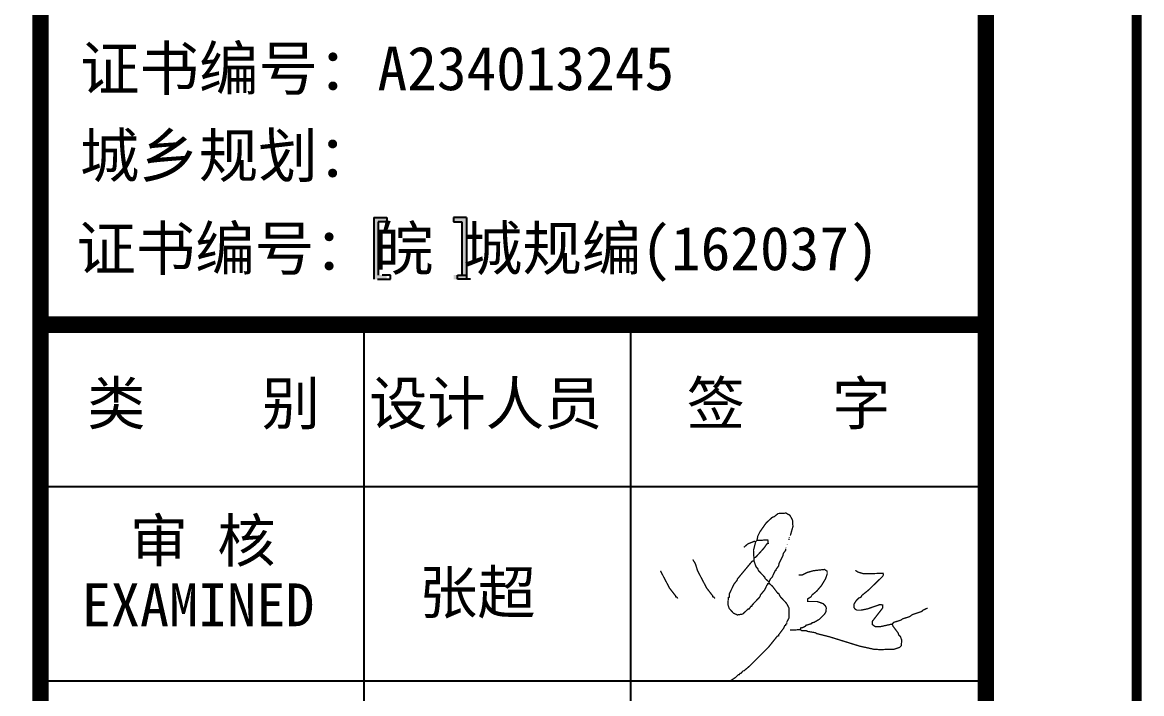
# Model space of a CAD drawing. Extents: x -518586 to 1253874, y -62343 to 661177.
# Drawn here: x 1242740 to 1253874, y 185396 to 192075 of the extents above; entities that cross this region are included whole.
import ezdxf

# ---------------------------------------------------------------- set-up
doc = ezdxf.new("R2010")
doc.units = 0
doc.header["$LTSCALE"] = 1000
doc.header["$MEASUREMENT"] = 0
doc.layers.add('图框', color=7, linetype='Continuous')
doc.layers.add('签名', color=7, linetype='Continuous')
doc.styles.add('STYLE-黑体', font='simhei.ttf')
doc.styles.add('黑体', font='simhei.ttf')

# ---------------------------------------------------------------- blocks, each defined once
blk = doc.blocks.new('建筑专业签名')
at = {"linetype": 'Continuous', "const_width": 10}
for points in [[(3864, 673.2), (3884, 743.2), (3880.7, 793.2), (3860.7, 829.8), (3830.7, 846.5), (3770.7, 843.2), (3740.7, 819.8), (3724, 813.2), (3677.3, 769.8), (3630.7, 703.2), (3614, 669.8), (3607.3, 636.5)], [(3597.3, 626.5), (3587.3, 629.8), (3537.3, 609.8), (3510.7, 586.5), (3514, 583.2)], [(3597.3, 626.5), (3580.7, 559.8), (3584, 503.2)], [(3584, 503.2), (3597.3, 506.5), (3660.7, 576.5), (3684, 609.8), (3694, 613.2), (3690.7, 639.8), (3607.3, 636.5)], [(3607.3, 636.5), (3597.3, 626.5)], [(3840.7, 609.8), (3840.7, 606.5)], [(3854, 649.8), (3854, 639.8)], [(3857.3, 663.2), (3857.3, 656.5)], [(3700.7, 316.5), (3710.7, 339.8), (3724, 353.2), (3747.3, 403.2), (3754, 406.5), (3754, 413.2), (3774, 439.8), (3777.3, 459.8), (3807.3, 519.8), (3810.7, 536.5), (3827.3, 559.8), (3827.3, 573.2)], [(3830.7, 583.2), (3830.7, 579.8)], [(3114, 489.8), (3134, 456.5), (3150.7, 403.2), (3220.7, 269.8), (3267.3, 209.8), (3267.3, 203.2), (3277.3, 199.8), (3284, 189.8)], [(3584, 479.8), (3570.7, 476.5), (3457.3, 339.8), (3457.3, 333.2), (3430.7, 299.8), (3394, 223.2), (3394, 199.8), (3387.3, 196.5), (3384, 143.2), (3394, 113.2), (3427.3, 76.5), (3457.3, 63.2), (3497.3, 69.8), (3540.7, 109.8), (3547.3, 109.8), (3560.7, 129.8), (3567.3, 129.8), (3570.7, 139.8), (3630.7, 203.2), (3634, 216.5), (3667.3, 256.5), (3684, 293.2), (3690.7, 296.5), (3690.7, 303.2), (3700.7, 306.5)], [(3584, 503.2), (3584, 479.8)], [(3700.7, 316.5), (3670.7, 343.2), (3667.3, 353.2), (3617.3, 406.5), (3614, 419.8), (3600.7, 433.2), (3584, 479.8)], [(2864.9, 403.2), (2864.9, 403.2), (2864.9, 403.2), (2934.9, 269.8), (2981.6, 209.8), (2981.6, 203.2), (2991.6, 199.8), (2998.3, 189.8)], [(3940.7, -50.2), (3944, -36.8), (3960.7, -33.5), (3980.7, -23.5), (3984, -16.8), (4027.3, -3.5), (4030.7, 3.2), (4047.3, 6.5), (4087.3, 29.8), (4127.3, 69.8), (4137.3, 86.5), (4140.7, 116.5), (4134, 133.2), (4117.3, 149.8), (4070.7, 166.5), (3997.3, 166.5), (3997.3, 186.5), (4024, 203.2), (4030.7, 216.5), (4067.3, 246.5), (4104, 289.8), (4134, 339.8), (4147.3, 376.5), (4147.3, 399.8), (4127.3, 413.2), (4040.7, 403.2), (3994, 389.8), (3954, 369.8), (3927.3, 369.8)], [(4647.3, -6.8), (4557.3, -26.8), (4517.3, -26.8), (4494, -10.2), (4494, 13.2), (4574, 116.5), (4574, 139.8), (4554, 143.2), (4457.3, 109.8), (4407.3, 99.8), (4377.3, 99.8), (4364, 106.5), (4354, 119.8), (4354, 146.5), (4370.7, 173.2), (4390.7, 193.2), (4407.3, 199.8), (4414, 213.2), (4464, 253.2), (4574, 359.8), (4580.7, 373.2), (4577.3, 383.2), (4427.3, 379.8), (4384, 393.2), (4364, 406.5)], [(3700.7, 306.5), (3727.3, 283.2), (3767.3, 229.8), (3774, 229.8), (3787.3, 203.2), (3834, 153.2), (3854, 116.5), (3854, 39.8), (3837.3, 9.8), (3837.3, -3.5), (3827.3, -10.2), (3827.3, -16.8), (3820.7, -20.2), (3814, -36.8), (3774, -90.2), (3774, -96.8), (3764, -100.2), (3697.3, -183.5), (3550.7, -330.2), (3507.3, -366.8), (3500.7, -366.8), (3484, -386.8), (3477.3, -386.8), (3470.7, -396.8), (3464, -396.8), (3444, -416.8), (3394, -450.2)], [(3700.7, 306.5), (3700.7, 316.5)], [(4647.3, -6.8), (4660.7, 6.5), (4714, 23.2), (4727.3, 33.2), (4780.7, 49.8), (4804, 66.5), (4874, 89.8), (4884, 99.8), (4920.7, 116.5)], [(3940.7, -50.2), (3860.7, -53.5)], [(3940.7, -50.2), (3950.7, -56.8), (3984, -56.8), (3997.3, -63.5), (4057.3, -73.5), (4067.3, -80.2), (4160.7, -103.5), (4397.3, -176.8), (4504, -200.2), (4550.7, -203.5)], [(4557.3, -203.5), (4664, -200.2), (4704, -186.8), (4717.3, -173.5), (4720.7, -130.2), (4710.7, -103.5), (4697.3, -90.2), (4694, -76.8), (4654, -23.5), (4647.3, -6.8)], [(4550.7, -203.5), (4550.7, -210.2)], [(4550.7, -203.5), (4557.3, -203.5)], [(4557.3, -203.5), (4557.3, -210.2)]]:
    blk.add_lwpolyline(points, dxfattribs=at)

msp = doc.modelspace()

# ---------------------------------------------------------------- hatches: boundary and pattern name
at = {"layer": '图框'}
for points in [[(1246280, 190091), (1246365, 190091), (1246365, 190133), (1246326, 190133), (1246235, 190133), (1246235, 189519), (1246326, 189519), (1246365, 189519), (1246365, 189561), (1246280, 189561)], [(1247113, 189561), (1247029, 189561), (1247029, 189519), (1247068, 189519), (1247159, 189519), (1247159, 190133), (1247068, 190133), (1247029, 190133), (1247029, 190091), (1247113, 190091)]]:
    msp.add_hatch(color=4, dxfattribs=at).paths.add_polyline_path(points)

# ---------------------------------------------------------------- linework, layer by layer
at = {"layer": '图框', "color": 4}
for p, q in [((1246235, 190133), (1246326, 190133)), ((1246235, 190133), (1246235, 189519)), ((1246365, 190091), (1246280, 190091)), ((1246280, 190091), (1246280, 189561)), ((1246326, 190133), (1246365, 190133)), ((1246365, 190133), (1246365, 190091)), ((1247068, 190133), (1247029, 190133)), ((1247029, 190133), (1247029, 190091)), ((1247029, 190091), (1247113, 190091)), ((1247159, 190133), (1247068, 190133)), ((1247113, 190091), (1247113, 189561)), ((1247159, 190133), (1247159, 189519)), ((1246273, 189519), (1246364, 189519)), ((1246403, 189561), (1246318, 189561)), ((1246364, 189519), (1246403, 189519)), ((1246403, 189519), (1246403, 189561)), ((1247067, 189519), (1247067, 189561)), ((1247067, 189561), (1247151, 189561)), ((1247106, 189519), (1247067, 189519)), ((1247197, 189519), (1247106, 189519))]:
    msp.add_line(p, q, dxfattribs=at)
at = {"layer": '图框', "color": 0}
for p, q in [((1242920, 187456), (1252289, 187456)), ((1242920, 187456), (1252289, 187456)), ((1242920, 185523), (1252289, 185523))]:
    msp.add_line(p, q, dxfattribs=at)
at = {"layer": '图框', "color": 4}
for points, const_width in [([(1096175, 115907), (1253825, 115907), (1253825, 205007), (1096175, 205007)], 98.6), ([(1099925, 117407), (1252325, 117407), (1252325, 203507), (1099925, 203507)], 98.6), ([(1242920, 203507), (1252325, 203507), (1252325, 117407), (1242920, 117407)], 163)]:
    msp.add_lwpolyline(points, close=True, dxfattribs=dict(at, const_width=const_width))
at = {"layer": '图框', "color": 4, "const_width": 163}
msp.add_lwpolyline([(1242920, 203507), (1242920, 117407)], dxfattribs=at)
at = {"layer": '图框', "color": 0}
for const_width in [164, 164, 164, 164, 66.6]:
    msp.add_lwpolyline([(1242920, 189067), (1252289, 189067)], dxfattribs=dict(at, const_width=const_width))
for points in [[(1246141, 187456), (1246141, 189067)], [(1248792, 178115), (1248792, 189067)], [(1246141, 178115), (1246141, 187456)]]:
    msp.add_lwpolyline(points, dxfattribs=at)

# ---------------------------------------------------------------- block references
at = {"layer": '签名', "xscale": 1.293600210919976, "yscale": 1.293600212084129, "zscale": 1.2936}
msp.add_blockref('建筑专业签名', (1245381, 186097), dxfattribs=at)

# ---------------------------------------------------------------- texts
at = {"layer": '图框', "color": 4}
for s, height, style, p in [('证书编号：A234013245', 433.86, '黑体', (1243314, 191400)), ('城乡规划：', 433.9, '黑体', (1243311, 190533)), ('证书编号：皖 城规编(162037)', 433.86, '黑体', (1243276, 189609)), ('张超', 425.2, 'STYLE-黑体', (1246686, 186191))]:
    msp.add_text(s, height=height, dxfattribs=dict(at, style=style)).set_placement(p)
at = {"layer": '图框', "color": 0, "style": 'STYLE-黑体'}
for s, p in [('类    别 ', (1243384, 188072)), ('设计人员', (1246189, 188072)), ('签   字', (1249348, 188072)), ('审 核', (1243809, 186706)), ('EXAMINED ', (1243331, 186067))]:
    msp.add_text(s, height=425.2, dxfattribs=at).set_placement(p)

doc.saveas('drawing.dxf')
